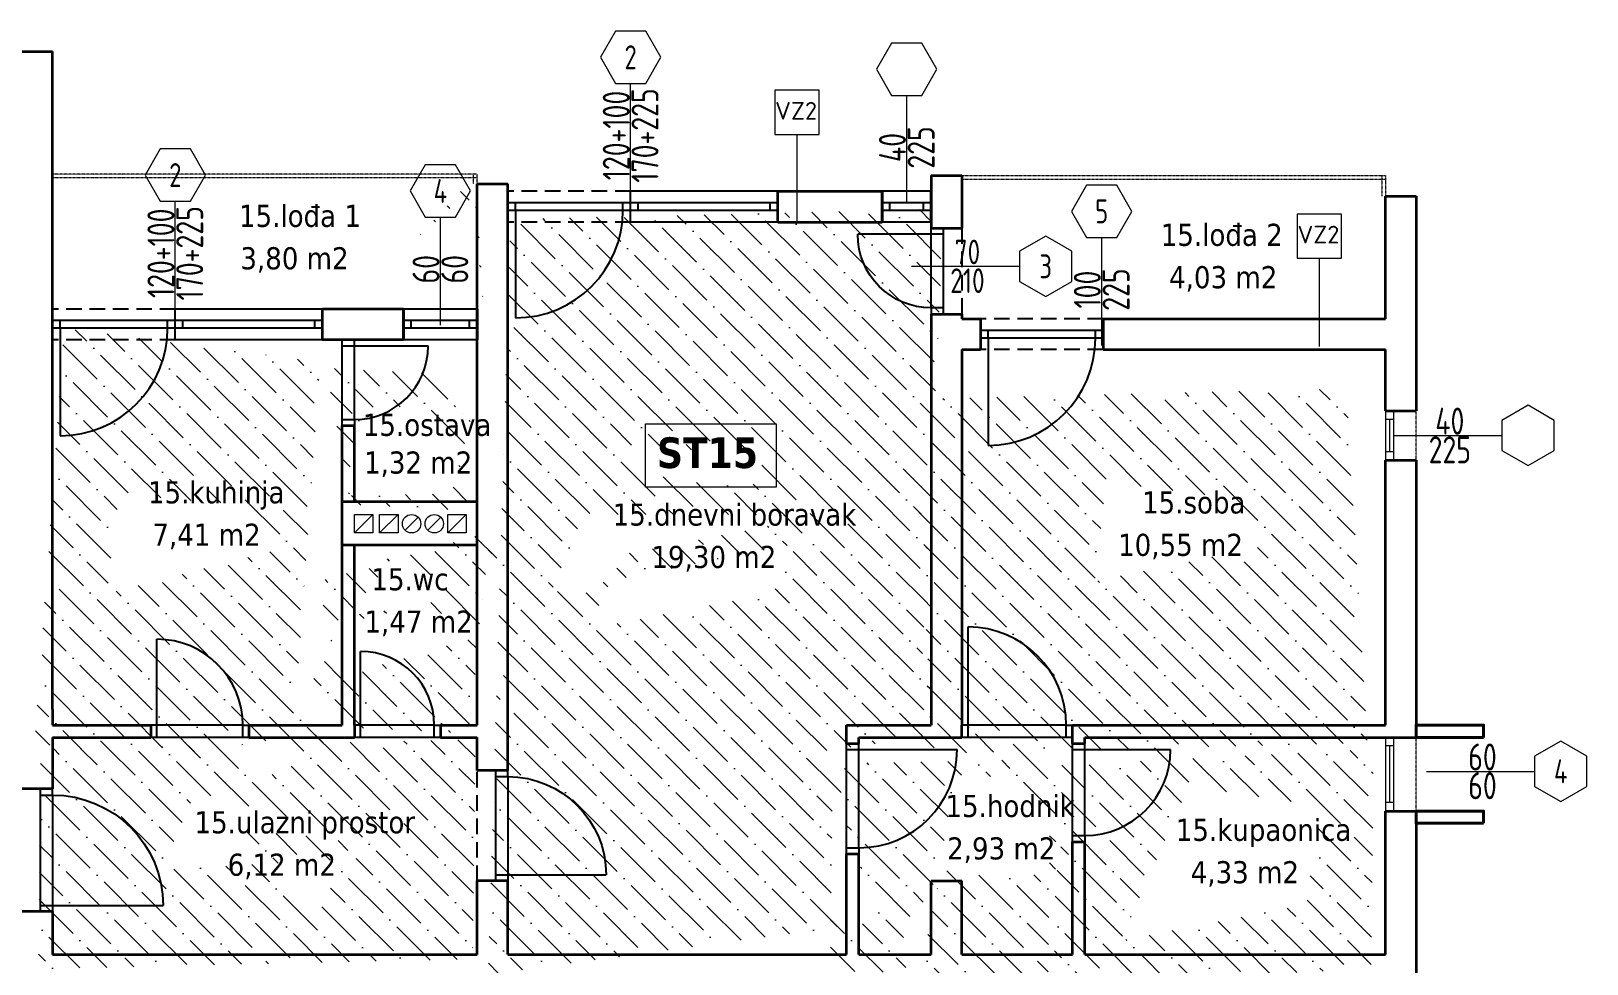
# Model space of a CAD drawing. Header units: millimetres. Extents: x -701 to 470890, y -446843 to -116129.
# Drawn here: x 216437 to 217705, y -222578 to -221817 of the extents above; entities that cross this region are included whole.
import ezdxf
from ezdxf.enums import TextEntityAlignment as Align

# ---------------------------------------------------------------- set-up
doc = ezdxf.new("R2010")
doc.units = ezdxf.units.MM
doc.linetypes.add('HIDDEN', pattern=[0.375, 0.25, -0.125])
doc.linetypes.add('HIDDENX2', pattern=[19.049999999999997, 12.7, -6.35])
doc.layers.get('0').update_dxf_attribs({"lineweight": 0})
for name, color, linetype, lineweight in [('03-prozori', 132, 'Continuous', 0), ('05-podgled-tanko', 144, 'HIDDEN', 0), ('06-hatch_grijano', 30, 'Continuous', 0), ('07-kote', 70, 'Continuous', 9), ('09-oznaka stavke', 1, 'Continuous', 0), ('5-TX', 113, 'Continuous', 5), ('TP_01 - 0.35', 1, 'Continuous', 35), ('TP_01 - 0.50', 1, 'Continuous', 40), ('TP_07 - 0.20', 255, 'Continuous', 20)]:
    doc.layers.add(name, color=color, linetype=linetype, lineweight=lineweight)
for name, color, linetype in [('TP_Hidden', 8, 'HIDDENX2'), ('TP_Otvori', 8, 'Continuous'), ('TP_Otvori.block', 8, 'Continuous')]:
    doc.layers.add(name, color=color, linetype=linetype)
doc.styles.add('isocpeur', font='isocpeur.ttf')
doc.styles.add('tahoma10', font='tahoma.ttf', dxfattribs={"height": 2})

# ---------------------------------------------------------------- blocks, each defined once
blk = doc.blocks.new('*U664')
at = {"layer": 'TP_01 - 0.50'}
for p, q in [((0, 1.192092895507812e-07), (0, -30.00000011920929)), ((47.99999698638918, 1.196861274274852e-06), (47.99999698638918, -29.9999990415573))]:
    blk.add_line(p, q, dxfattribs=at)
at = {"layer": 'TP_Otvori'}
for p, q in [((0, 0), (47.99999698638918, -1.14440910783742e-07)), ((4.76837158203125e-07, -11.25000011920929), (47.9999967479706, -11.2500002336502)), ((7.500000476837158, -11.25000011920929), (7.500000476837158, -18.75000107288361)), ((40.49999650955202, -11.2500002336502), (40.4999967479706, -18.75000023365019)), ((0, -18.75000011920929), (47.9999967479706, -18.74999999523161)), ((0, -29.99999833106995), (47.99999698638918, -29.99999892234801))]:
    blk.add_line(p, q, dxfattribs=at)
blk = doc.blocks.new('*U654')
at = {"layer": 'TP_Otvori'}
for p, q in [((5.000001072883606, 2.04358873916146e-07), (4.999993988446251, 80.00000077656311)), ((5.000001072883606, 2.04358873916146e-07), (1.072883605957031e-06, 2.04358873916146e-07)), ((85.00000107288324, 7.942744697662896e-06), (5.00000083446503, 3.877577494648676e-07)), ((5.00000064713616, -10.00000003405978), (5.000000834465027, 2.043588528028758e-07)), ((85.00000088555437, -9.999992295673938), (85.00000107288324, 7.942744697662896e-06)), ((85.00000107288324, 7.942744696835193e-06), (90.00000107288324, 7.942744696835193e-06)), ((90.00000112397315, -9.999994237082348), (1.123973317912923e-06, -10.00000023841852))]:
    blk.add_line(p, q, dxfattribs=at)
blk.add_arc((5.000001072883583, 3.950937381068899e-07), 80.00000038146969, 5.073854788161769e-06, 90.00000507385444, dxfattribs=at)
blk = doc.blocks.new('*U655')
at = {"layer": 'TP_Otvori'}
for p, q in [((5.000001072883606, 2.04358873916146e-07), (4.999994874000921, 70.00000070503756)), ((5.000001072883606, 2.04358873916146e-07), (1.072883605957031e-06, 2.04358873916146e-07)), ((75.00000107288328, 6.975446469694553e-06), (5.00000083446503, 3.877577494648676e-07)), ((5.00000064713616, -10.00000003405978), (5.000000834465027, 2.043588528028758e-07)), ((75.00000088555441, -9.999993262972165), (75.00000107288328, 6.975446469694553e-06)), ((75.00000107288328, 6.975446468866849e-06), (80.00000107288328, 6.975446468866849e-06)), ((80.00000112397319, -9.999995204380575), (1.123973317912923e-06, -10.00000023841852))]:
    blk.add_line(p, q, dxfattribs=at)
blk.add_arc((5.000001072883586, 3.712518800830469e-07), 70.00000033378596, 5.073854788161768e-06, 90.00000507385444, dxfattribs=at)
blk = doc.blocks.new('*U656')
at = {"layer": 'TP_Otvori'}
for p, q in [((5.000001072883606, 2.04358873916146e-07), (4.999993102891582, 90.00000084808873)), ((5.000001072883606, 2.04358873916146e-07), (1.072883605957031e-06, 2.04358873916146e-07)), ((95.00000107288324, 8.910042925631245e-06), (5.00000083446503, 3.877577494648676e-07)), ((5.00000064713616, -10.00000003405978), (5.000000834465027, 2.043588528028758e-07)), ((95.00000088555437, -9.999991328375708), (95.00000107288324, 8.910042925631245e-06)), ((95.00000107288324, 8.910042924803541e-06), (100.0000010728832, 8.910042924803541e-06)), ((100.0000011239731, -9.999993269784119), (1.123973317912923e-06, -10.00000023841852))]:
    blk.add_line(p, q, dxfattribs=at)
blk.add_arc((5.000001072883581, 4.189355961307331e-07), 90.00000042915346, 5.073854788161767e-06, 90.00000507385442, dxfattribs=at)
blk = doc.blocks.new('*U658')
at = {"layer": 'TP_Otvori'}
for p, q in [((5.000001072883606, 2.04358873916146e-07), (4.99999575955559, 60.00000063351202)), ((5.000001072883606, 2.04358873916146e-07), (1.072883605957031e-06, 2.04358873916146e-07)), ((65.00000107288331, 6.008148241726208e-06), (5.00000083446503, 3.877577494648676e-07)), ((5.00000064713616, -10.00000003405978), (5.000000834465027, 2.043588528028758e-07)), ((65.00000088555444, -9.999994230270392), (65.00000107288331, 6.008148241726208e-06)), ((65.00000107288331, 6.008148240898504e-06), (70.00000107288331, 6.008148240898504e-06)), ((70.00000112397322, -9.999996171678802), (1.123973317912923e-06, -10.00000023841852))]:
    blk.add_line(p, q, dxfattribs=at)
blk.add_arc((5.000001072883589, 3.474100220592039e-07), 60.00000028610224, 5.073854788161768e-06, 90.00000507385444, dxfattribs=at)
blk = doc.blocks.new('*U663')
at = {"layer": 'TP_01 - 0.50'}
for p, q in [((0, 1.192092895507812e-07), (0, -30.00000011920929)), ((71.99999547958377, 1.139640818882981e-06), (71.99999547958377, -29.99999909877775))]:
    blk.add_line(p, q, dxfattribs=at)
at = {"layer": 'TP_Otvori'}
for p, q in [((0, 0), (71.99999547958377, -1.71661366175613e-07)), ((4.76837158203125e-07, -11.25000011920929), (71.9999952411652, -11.25000029087066)), ((7.500000476837158, -11.25000011920929), (7.500000476837158, -18.75000107288361)), ((64.49999500274662, -11.25000029087066), (64.4999952411652, -18.75000029087065)), ((0, -18.75000011920929), (71.9999952411652, -18.75000005245207)), ((0, -29.99999833106995), (71.99999547958377, -29.99999897956846))]:
    blk.add_line(p, q, dxfattribs=at)
blk = doc.blocks.new('*U3407')
blk.add_lwpolyline([(0, 31.04602911306961), (-1.792289735764687e-20, -59.1770623683441)])
blk.add_lwpolyline([(-12.61066770181837, -59.17706236834409), (-25.22133540363676, -81.01937954526137), (-12.61066770181839, -102.8616967221786), (12.61066770181836, -102.8616967221786), (25.22133540363676, -81.0193795452614), (12.61066770181841, -59.1770623683441)], close=True)
at = {"style": 'isocpeur', "width": 0.75}
for tag, p in [('VIS', (-12, -15.62063755359621)), ('SIR', (12, -15.6206375535962))]:
    blk.add_attdef(tag, text='', height=15, rotation=270, dxfattribs=at).set_placement(p, align=Align.MIDDLE)
blk.add_attdef('BR', text='', height=20.00000000000001, rotation=269.9999999999976, dxfattribs=at).set_placement((-2.273736754432321e-13, -81.01937954526137), align=Align.MIDDLE_CENTER)
blk = doc.blocks.new('*U3080')
blk.add_line((6.999999999165766, 3.500000012107193), (52.91152562021117, 3.500000024113922))
blk.add_lwpolyline([(9.708855941426009e-11, 6.999999997206032), (59.91152562021117, 6.999999998968214), (59.91152562021117, -1.031787544292229e-09), (59.91152562021117, -1.031787544292229e-09), (9.708855941426009e-11, 0), (-8.342340152012184e-10, 6.999999997206032)])
blk.add_lwpolyline([(6.999999999165766, 6.999999997206032), (52.91152562021117, 6.999999998968214), (52.91152562021117, -1.031787544292229e-09), (6.999999999165766, -2.793967723846436e-09)], close=True)
blk = doc.blocks.new('*U3081')
blk.add_line((6.999999999165766, 3.500000012107193), (32.91152562853486, 3.50000002399201))
blk.add_lwpolyline([(9.708855941426009e-11, 6.999999997206032), (39.91152562853486, 6.999999998846302), (39.91152562853486, -1.153699358269478e-09), (39.91152562853486, -1.153699358269478e-09), (9.708855941426009e-11, 0), (-8.342340152012184e-10, 6.999999997206032)])
blk.add_lwpolyline([(6.999999999165766, 6.999999997206032), (32.91152562853486, 6.999999998846302), (32.91152562853486, -1.153699358269478e-09), (6.999999999165766, -2.793967723846436e-09)], close=True)
blk = doc.blocks.new('*U1721')
blk.add_lwpolyline([(0, 31.04602911306961), (-1.792289735764687e-20, -59.1770623683441)])
blk.add_lwpolyline([(-12.61066770181837, -59.17706236834409), (-25.22133540363676, -81.01937954526137), (-12.61066770181839, -102.8616967221786), (12.61066770181836, -102.8616967221786), (25.22133540363676, -81.0193795452614), (12.61066770181841, -59.1770623683441)], close=True)
at = {"style": 'isocpeur', "width": 0.75}
for tag, p in [('VIS', (-12, -15.62063755359621)), ('SIR', (12, -15.6206375535962))]:
    blk.add_attdef(tag, text='', height=15, rotation=270, dxfattribs=at).set_placement(p, align=Align.MIDDLE)
blk.add_attdef('BR', text='', height=20, rotation=179.9999999999984, dxfattribs=at).set_placement((-3.584578783445449e-20, -81.01937954526115), align=Align.MIDDLE_CENTER)
blk = doc.blocks.new('*U3361')
blk.add_lwpolyline([(0, 31.04602911306961), (-1.792289735764687e-20, -59.1770623683441)])
blk.add_lwpolyline([(-12.61066770181837, -59.17706236834409), (-25.22133540363676, -81.01937954526137), (-12.61066770181839, -102.8616967221786), (12.61066770181836, -102.8616967221786), (25.22133540363676, -81.0193795452614), (12.61066770181841, -59.1770623683441)], close=True)
at = {"style": 'isocpeur', "width": 0.75}
for tag, p in [('VIS', (-12, -15.62063755359621)), ('SIR', (12, -15.6206375535962))]:
    blk.add_attdef(tag, text='', height=15, rotation=270, dxfattribs=at).set_placement(p, align=Align.MIDDLE)
blk.add_attdef('BR', text='', height=20, rotation=179.9999999999984, dxfattribs=at).set_placement((-3.584578783445449e-20, -81.01937954526115), align=Align.MIDDLE_CENTER)
blk = doc.blocks.new('*U3370')
blk.add_lwpolyline([(0, 31.04602911306961), (-1.792289735764687e-20, -59.1770623683441)])
blk.add_lwpolyline([(-12.61066770181837, -59.17706236834409), (-25.22133540363676, -81.01937954526137), (-12.61066770181839, -102.8616967221786), (12.61066770181836, -102.8616967221786), (25.22133540363676, -81.0193795452614), (12.61066770181841, -59.1770623683441)], close=True)
at = {"style": 'isocpeur', "width": 0.75}
for tag, p in [('VIS', (-12, -15.62063755359621)), ('SIR', (12, -15.6206375535962))]:
    blk.add_attdef(tag, text='', height=15, rotation=270, dxfattribs=at).set_placement(p, align=Align.MIDDLE)
blk.add_attdef('BR', text='', height=20, dxfattribs=at).set_placement((-4.03896783473158e-28, -81.0193795452616), align=Align.MIDDLE_CENTER)
blk = doc.blocks.new('*U3381')
blk.add_lwpolyline([(0, 31.04602911306961), (-1.792289735764687e-20, -59.1770623683441)])
blk.add_lwpolyline([(-12.61066770181837, -59.17706236834409), (-25.22133540363676, -81.01937954526137), (-12.61066770181839, -102.8616967221786), (12.61066770181836, -102.8616967221786), (25.22133540363676, -81.0193795452614), (12.61066770181841, -59.1770623683441)], close=True)
at = {"style": 'isocpeur', "width": 0.75}
for tag, p in [('VIS', (-12, -15.62063755359621)), ('SIR', (12, -15.6206375535962))]:
    blk.add_attdef(tag, text='', height=15, rotation=270, dxfattribs=at).set_placement(p, align=Align.MIDDLE)
blk.add_attdef('BR', text='', height=20.00000000000001, rotation=269.9999999999976, dxfattribs=at).set_placement((-2.273736754432321e-13, -81.01937954526137), align=Align.MIDDLE_CENTER)
blk = doc.blocks.new('*U64')
at = {"ltscale": 0.1}
blk.add_line((3.02425826437247e-07, 0.2500000000003658), (1.512129132241746e-06, -0.2499999999981707), dxfattribs=at)
blk.add_lwpolyline([(-0.1250003024254606, 0.4999996975738077), (0.1249996975738076, 0.5000003024254606), (0.1250003024254606, 0.2500003024261923), (-0.1249996975738077, 0.2499996975745394)], close=True, dxfattribs=at)
at = {"style": 'isocpeur'}
blk.add_attdef('sl', text='', height=0.1, dxfattribs=at).set_placement((0.005017208459321409, 0.3336032184705005), align=Align.CENTER)

msp = doc.modelspace()

# ---------------------------------------------------------------- hatches: boundary and pattern name
at = {"layer": '06-hatch_grijano'}
h = msp.add_hatch(dxfattribs=at)
h.set_pattern_fill('ANSI36', color=256, scale=5, angle=270, style=0)
h.set_pattern_definition([(315, (643136874.9920071, 503081196.8688628), (30.86963041617522, -8.418990113502339), [39.6875, -7.9375, 0, -7.9375])])
h.paths.add_polyline_path([(216526.7940046216, -222248.1119622373), (216526.7940046216, -222176.9972862386), (216634.01891953, -222176.997286179), (216634.0189196492, -222248.1119622373)])
h.paths.add_polyline_path([(216690.7781837607, -222069.0319393658), (216454.7781717206, -222069.0319530152), (216454.7781898404, -222383.0330160045), (216690.7781900788, -222383.0330159449)])
h.paths.add_polyline_path([(216563.9107344771, -222480.5587622904), (216563.9107343579, -222445.1927150273), (216724.8868604327, -222445.1927151465), (216724.8868604327, -222480.5587624692)])
h.paths.add_polyline_path([(216589.7874467993, -222480.5587624096), (216695.2032800341, -222480.5587624096), (216695.2032800341, -222514.0240772151), (216589.7874470378, -222514.0240771555)])
h.paths.add_polyline_path([(216800.778190198, -222393.0330161833), (216454.778190198, -222393.0330158853), (216454.7781900788, -222570.0330158853), (216800.778190198, -222570.0330158853)])
h.paths.add_polyline_path([(216792.7001623536, -222128.0710286283), (216792.7001623536, -222181.6741693401), (216705.5362072611, -222181.6741694593), (216705.5362072611, -222128.0710286283)])
h.paths.add_polyline_path([(216800.7781897212, -222069.0319536113), (216700.7781907941, -222069.0319530152), (216700.7781899596, -222201.0319537305), (216800.7781897212, -222201.0319537901)])
h.paths.add_polyline_path([(216719.7148476267, -222250.2496158265), (216775.1086593295, -222250.2496158861), (216775.1086594487, -222280.345789113), (216719.7148476267, -222280.3457892918)])
h.paths.add_polyline_path([(216700.785946312, -222315.0111744188), (216700.7859465504, -222280.3457891726), (216800.0086825514, -222280.3457892322), (216800.0086826707, -222315.0111743592)])
h.paths.add_polyline_path([(216800.7781886483, -222236.0330157661), (216700.7781909133, -222236.0330159449), (216700.7781899596, -222383.0330158257), (216800.7781900788, -222383.0330159449)])
h.paths.add_polyline_path([(216937.8708639765, -222189.1401452207), (216937.8708639765, -222137.4849213742), (217044.3236234809, -222137.4849213146), (217044.3236234809, -222189.1401452207)])
h.paths.add_polyline_path([(216903.7139212514, -222232.0491642737), (216903.7139212514, -222195.1933293723), (217084.9534109259, -222195.1933291935), (217084.9534109259, -222232.0491642141)])
h.paths.add_polyline_path([(217053.536603632, -222232.0491642737), (217053.5366033936, -222263.9209188008), (216931.6744983817, -222263.9209188008), (216931.6744983817, -222232.0491642737)])
h.paths.add_polyline_path([(217170.7781899596, -221973.0330167197), (216825.778189602, -221973.0330155873), (216825.7781898404, -222570.0330158853), (217101.7781899596, -222570.0330154084), (217101.7781899596, -222383.0330158853), (217170.7781900788, -222383.0330158257)])
h.paths.add_polyline_path([(217178.5256631995, -222435.1399521016), (217278.3532807255, -222435.1399521016), (217278.3532807255, -222500.2170570277), (217178.5256631995, -222500.2170570277)])
h.paths.add_polyline_path([(217285.7781907941, -222393.0330158853), (217111.7781900788, -222393.0330158853), (217111.7781899596, -222570.0330158853), (217170.7781899596, -222570.0330158257), (217170.7781899596, -222510.0330158853), (217195.7781898404, -222510.0330158853), (217195.7781899596, -222570.0330158257), (217285.7781907941, -222570.0330158853)])
h.paths.add_polyline_path([(217362.2968216563, -222451.1924946093), (217484.1534754658, -222451.1924945497), (217484.1534754658, -222521.4114030384), (217362.2968216563, -222521.4114030384)])
h.paths.add_polyline_path([(217540.7781899596, -222393.0330158853), (217295.7781907941, -222393.0330158853), (217295.7781907941, -222570.0330158853), (217540.7781899596, -222570.0330158853)])
h.paths.add_polyline_path([(217314.0894942904, -222255.6832736515), (217314.0894941712, -222183.6410996102), (217431.8793532277, -222184.5417489194), (217431.8793532277, -222256.5839228415)])
h.paths.add_polyline_path([(217540.7781899596, -222077.0330158853), (217195.7781872178, -222077.0330158853), (217195.7781897212, -222383.0330158853), (217540.7781899596, -222383.0330158853)])
h.paths.add_polyline_path([(216797.7781959201, -221934.0319536102), (216797.7781959201, -221937.0319536102), (216800.7781937295, -221937.0319536112), (216800.7781900788, -221942.0319536709), (216800.7781897212, -222044.0319534325), (216800.7781959201, -221934.0319536113)])

# ---------------------------------------------------------------- linework, layer by layer
at = {"layer": '05-podgled-tanko'}
for p, q in [((216800.7781959201, -221934.0319536113), (216454.7781900788, -221934.0319534921)), ((216800.778195919, -221937.0319536113), (216454.7781900777, -221937.0319534921)), ((216797.7781959201, -221942.0319536113), (216797.7781959201, -221934.0319536113)), ((216800.7781959201, -221942.0319536113), (216800.7781959201, -221934.0319536113)), ((217195.7781898404, -221935.0330158853), (217540.7781899596, -221935.0330158257)), ((217195.7781898409, -221938.0330158853), (217540.7781899601, -221938.0330158257)), ((217537.7781899596, -221935.0330163726), (217537.778193059, -221952.0330164322)), ((217540.7781899596, -221935.0330158257), (217540.778193059, -221952.0330158853))]:
    msp.add_line(p, q, dxfattribs=at).dxf.unprotected_set("ltscale", 0)
for points in [[(217565.7781899596, -222167.0330159449), (217565.7781963611, -222107.0330160045)], [(217565.7781899596, -222453.0330158853), (217565.7781963611, -222393.0330159449)]]:
    msp.add_lwpolyline(points, dxfattribs=at).dxf.unprotected_set("ltscale", 0)
at = {"layer": '07-kote', "linetype": 'ByBlock', "ltscale": 5}
msp.add_lwpolyline([(216937.8708639765, -222137.4849213146), (217044.3236234809, -222137.4849213146), (217044.3236234809, -222189.1401452803), (216937.8708639765, -222189.1401452803)], close=True, dxfattribs=at)
at = {"layer": 'TP_01 - 0.35'}
for p, q in [((216429.7781899596, -221834.0319521212), (216454.7781898404, -221834.0319521212)), ((216454.7781899596, -222213.0319537901), (216454.7781900788, -221834.031952002)), ((216800.778189602, -222044.0319537901), (216800.7781900788, -221942.0319536709)), ((216800.7781959201, -221942.0319536113), (216825.7781959201, -221942.0319536113)), ((216825.778189602, -222420.0330159449), (216825.778189602, -221942.0319536113)), ((217170.7781899596, -221935.0330158257), (217170.7781898404, -221978.0330158853)), ((217170.7781899596, -221935.0330158853), (217195.7781898404, -221935.0330158853)), ((217195.7781898404, -221935.0330158853), (217195.7781897212, -221978.0330159449)), ((217045.7781894827, -221948.0330158853), (217130.7781899596, -221948.0330158257)), ((217045.7781894827, -221973.0330158853), (217045.7781894827, -221948.0330158257)), ((217130.7781899596, -221973.0330158853), (217130.7781899596, -221948.0330158257)), ((217540.7781899596, -222052.0330158257), (217540.7781899596, -221952.0330158257)), ((217540.778193059, -221952.0330158853), (217565.7781899596, -221952.0330159449)), ((217565.7781899596, -221952.0330159449), (217565.7781899596, -222127.0330159449)), ((217045.7781894827, -221973.0330158853), (217130.7781899596, -221973.0330158257)), ((217170.7781899596, -221978.0330158257), (217195.7781898404, -221978.0330158853)), ((216740.778189602, -222044.0319537901), (216674.7781899596, -222044.0319537305)), ((216674.7781899596, -222069.0319537305), (216674.7781899596, -222044.0319537305)), ((216740.7781897212, -222069.0319540285), (216740.778189602, -222044.0319540881)), ((216800.7781897212, -222069.0319537305), (216800.778189602, -222044.0319537901)), ((217170.7781898404, -222048.0330158853), (217170.7781900788, -222383.0330158853)), ((217170.7781898404, -222048.0330158257), (217195.7781897212, -222048.0330158853)), ((217195.7781897212, -222048.0330158853), (217195.7781897212, -222052.0330158853)), ((217195.7781897212, -222052.0330158853), (217210.7781897212, -222052.0330158257)), ((217210.7781897212, -222052.0330158853), (217210.7781897212, -222077.0330158853)), ((217310.7781897212, -222052.0330158853), (217310.7781897212, -222077.0330158853)), ((217310.7781897212, -222052.0330158853), (217540.7781899596, -222052.0330158853)), ((216740.7781897212, -222069.0319537901), (216674.7781899596, -222069.0319537901)), ((216800.7781899596, -222236.0330158257), (216800.7781899596, -222069.0319537901)), ((217195.7781897212, -222077.0330158853), (217210.7781897212, -222077.0330157661)), ((217195.7781897212, -222077.0330158853), (217195.7781897212, -222383.0330158853)), ((217310.7781897212, -222077.0330156469), (217540.7781899596, -222077.0330158853)), ((217540.7781900788, -222127.0330158853), (217540.7781899596, -222077.0330158853)), ((217540.7781899596, -222127.0330158853), (217565.7781899596, -222127.0330158853)), ((216700.7781899596, -222139.0319537901), (216690.7781900788, -222139.0319538497)), ((216690.7781899596, -222201.0319537901), (216690.7781899596, -222139.0319539093)), ((216700.7781899596, -222201.0319537305), (216700.7781899596, -222139.0319538497)), ((217540.7781899596, -222383.0330158853), (217540.7781899596, -222167.0330158853)), ((217540.7781899596, -222167.0330158853), (217565.7781899596, -222167.0330158853)), ((217565.7781899596, -222167.0330159449), (217565.7781899596, -222393.0330159449)), ((216800.7781899596, -222201.0319537901), (216690.7781898404, -222201.0319537901)), ((216690.7781899596, -222236.0330158257), (216690.7781899596, -222201.0319539689)), ((216454.7781899596, -222347.0319538497), (216454.7781899596, -222213.0319537901)), ((216690.7781900788, -222383.0330159449), (216690.7781899596, -222236.0330159449)), ((216690.7781898404, -222236.0330158853), (216800.7781886483, -222236.0330157661)), ((216700.7781900788, -222383.0330159449), (216700.7781900788, -222236.0330158257)), ((216800.7781900788, -222383.0330159449), (216800.7781900788, -222236.0330159449)), ((216454.7781899596, -222370.0319537305), (216454.7781899596, -222347.0319538497)), ((216454.7781898404, -222370.0319537901), (216454.7781898404, -222383.0330158257)), ((216454.7781898404, -222383.0330158853), (216534.7781898404, -222383.0330158257)), ((216534.7781898404, -222383.0330158853), (216534.7781898404, -222393.0330158853)), ((216614.7781898404, -222383.0330158257), (216690.7781899596, -222383.0330158257)), ((216614.7781898404, -222383.0330158853), (216614.7781898404, -222393.0330158853)), ((216700.7781899596, -222383.0330158257), (216700.7781899596, -222393.0330160641)), ((216770.7781900788, -222383.0330158257), (216800.7781900788, -222383.0330158853)), ((216770.7781899596, -222383.0330158257), (216770.7781899596, -222393.0330160641)), ((217101.7781899596, -222383.0330158853), (217170.7781900788, -222383.0330158853)), ((217101.7781898404, -222398.0330158853), (217101.7781899596, -222383.0330158853)), ((217195.7781907941, -222393.0330157065), (217195.7781907941, -222383.0330157065)), ((217285.7781907941, -222393.0330079579), (217285.7781907941, -222383.0330079579)), ((217285.7781907941, -222383.0330158853), (217540.7781899596, -222383.0330158853)), ((216454.7781898404, -222393.0330158853), (216454.7781898404, -222435.0330155873)), ((216454.7781898404, -222393.0330158853), (216534.7781898404, -222393.0330159449)), ((216614.7781898404, -222393.0330160045), (216700.7781898404, -222393.0330161237)), ((216770.7781899596, -222393.0330161833), (216800.778190198, -222393.0330161833)), ((216800.7781900788, -222420.0319943213), (216800.7781900788, -222393.0330161237)), ((217101.7781899596, -222398.0330158853), (217111.7781899596, -222398.0330158853)), ((217111.7781899596, -222393.0330158853), (217195.7781907941, -222393.0330159449)), ((217111.7781900788, -222398.0330158853), (217111.7781899596, -222393.0330158853)), ((217285.7781907941, -222398.0330079579), (217285.7781907941, -222393.0330080175)), ((217285.7781906748, -222398.0330079579), (217295.7781906748, -222398.0330079579)), ((217295.7781907941, -222398.0330079579), (217295.7781907941, -222393.0330080175)), ((217295.7781907941, -222393.0330158853), (217540.7781899596, -222393.0330158853)), ((217540.7781900788, -222393.0330158853), (217565.7781899596, -222393.0330159449)), ((216825.778189602, -222420.0330159449), (216800.7781900788, -222420.0319945597)), ((216454.7781898404, -222435.0330155873), (216429.7781900788, -222435.0330155873)), ((217540.7781899596, -222570.0330158853), (217540.7781900788, -222453.0330159449)), ((217540.7781899596, -222453.0330158853), (217565.7781898404, -222453.0330159449)), ((217565.7781899596, -222453.0330158853), (217565.7781899596, -222711.0330159449)), ((217285.7781907941, -222570.0330158853), (217285.7781907941, -222478.0330079579)), ((217285.7781906748, -222478.0330079579), (217295.7781906748, -222478.0330079579)), ((217295.7781907941, -222570.0330158853), (217295.7781907941, -222478.0330079579)), ((217101.7781899596, -222570.0330158853), (217101.7781898404, -222488.0330158853)), ((217101.7781899596, -222488.0330158853), (217111.7781899596, -222488.0330158853)), ((217111.7781899596, -222570.0330158853), (217111.7781900788, -222488.0330158853)), ((216800.7781900788, -222570.0330158853), (216800.778190198, -222510.0330160641)), ((216825.7781898404, -222510.0330159449), (216800.7781900788, -222510.0330160045)), ((216825.7781898404, -222570.0330158853), (216825.7781898404, -222510.0330159449)), ((217170.7781899596, -222570.0330158257), (217170.7781899596, -222510.0330158257)), ((217170.7781899596, -222510.0330158257), (217195.7781900788, -222510.0330158853)), ((217195.7781899596, -222570.0330158257), (217195.7781898404, -222510.0330158853)), ((216454.7781900788, -222535.0330155873), (216429.7781900788, -222535.0330155873)), ((216454.778190198, -222535.0330155873), (216454.7781900788, -222570.0330155873)), ((216454.7781900788, -222570.0330158853), (216557.7792899037, -222570.0330158853)), ((216557.7792899037, -222570.0330158853), (216800.7781900788, -222570.0330158853)), ((216825.7781898404, -222570.0330158853), (217101.7781899596, -222570.0330158853)), ((217111.7781899596, -222570.0330158853), (217170.7781899596, -222570.0330158257)), ((217195.7781899596, -222570.0330158257), (217285.7781907941, -222570.0330158853)), ((217295.7781907941, -222570.0330158853), (217540.7781899596, -222570.0330158853))]:
    msp.add_line(p, q, dxfattribs=at)
at = {"layer": 'TP_01 - 0.50'}
for points in [[(217620.7781962649, -222393.0330159449), (217565.7781962618, -222393.0330159449), (217565.7781962618, -222383.0330159449), (217620.7781962649, -222383.0330159449), (217620.7781961457, -222393.0330159449)], [(217620.7781963325, -222463.0330159449), (217565.7781963293, -222463.0330159449), (217565.7781963293, -222453.0330159449), (217620.7781963325, -222453.0330159449), (217620.7781962132, -222463.0330159449)]]:
    msp.add_lwpolyline(points, dxfattribs=at)
at = {"layer": 'TP_07 - 0.20'}
for p, q in [((216715.6514025355, -222211.4551431917), (216700.6514025355, -222226.4551431917)), ((216736.2781892443, -222211.4551431917), (216721.2781892443, -222226.4551431917)), ((216791.7781892443, -222211.4551431917), (216776.7781892443, -222226.4551431917)), ((216752.5814901019, -222213.6518423342), (216741.9748883868, -222224.2584440493)), ((216771.0814901019, -222213.6518423342), (216760.4748883868, -222224.2584440493))]:
    msp.add_line(p, q, dxfattribs=at)
for points in [[(216700.6514025355, -222211.4551431917), (216715.6514025355, -222211.4551431917), (216715.6514025355, -222226.4551431917), (216700.6514025355, -222226.4551431917)], [(216721.2781892443, -222211.4551431917), (216736.2781892443, -222211.4551431917), (216736.2781892443, -222226.4551431917), (216721.2781892443, -222226.4551431917)], [(216776.7781892443, -222211.4551431917), (216791.7781892443, -222211.4551431917), (216791.7781892443, -222226.4551431917), (216776.7781892443, -222226.4551431917)]]:
    msp.add_lwpolyline(points, close=True, dxfattribs=at)
for centre in [(216747.2781892443, -222218.9551431917), (216765.7781892443, -222218.9551431917)]:
    msp.add_circle(centre, 7.5, dxfattribs=at)
at = {"layer": 'TP_Hidden'}
for p, q in [((216925.778189602, -221948.0330157065), (216825.778189602, -221948.0330151104)), ((216925.778189602, -221973.0330158257), (216825.778189602, -221973.0330155873)), ((217195.7781897212, -221978.0330159449), (217195.778189602, -222048.0330160641)), ((216554.7781899596, -222044.0319531345), (216454.7781899596, -222044.0319525384)), ((217310.7781898404, -222052.0330157661), (217210.7781898404, -222052.03301517)), ((216554.7781899596, -222069.0319532537), (216454.7781899596, -222069.0319530152)), ((217310.7781898404, -222077.0330158853), (217210.7781898404, -222077.0330156469)), ((216800.7781900788, -222510.0330160045), (216800.7781900788, -222420.0319945597))]:
    msp.add_line(p, q, dxfattribs=at)
at = {"layer": 'TP_Otvori'}
for p, q in [((216925.778189602, -221957.4080147528), (216825.778189602, -221957.4080147528)), ((216832.0281899596, -221963.6580151104), (216832.0281899596, -221957.4080139183)), ((216919.5281887675, -221963.6580151104), (216919.5281887675, -221957.4080139183)), ((216925.7781894827, -221973.0330158853), (216925.7781894827, -221948.0330158257)), ((217045.7781894827, -221948.0330158257), (216925.778189602, -221948.0330152296)), ((217045.7781894827, -221957.4080151104), (216925.7781897212, -221957.408014872)), ((216932.0281903172, -221963.6580151104), (216932.0281900788, -221957.4080146336)), ((217039.5281887675, -221963.6580153488), (217039.5281887675, -221957.4080141567)), ((216925.7781891251, -221963.6580151104), (216825.778189602, -221963.6580149912)), ((216832.0281899596, -221963.6580151104), (216832.0281899596, -222051.1580137991)), ((217045.778189602, -221963.6580153488), (216925.7781897212, -221963.6580151104)), ((217045.7781894827, -221973.0330160641), (216925.778189602, -221973.0330158257)), ((216554.7781900788, -222069.0319537901), (216554.7781900788, -222044.0319537305)), ((216674.7781899596, -222044.0319537305), (216554.7781899596, -222044.0319532537)), ((216554.7781899596, -222053.4069521808), (216454.7781899596, -222053.4069521808)), ((216554.7781894827, -222059.6569525384), (216454.7781899596, -222059.6569524192)), ((216461.0281904364, -222059.6569525384), (216461.0281904364, -222053.4069513463)), ((216461.0281904364, -222059.6569525384), (216461.0281904364, -222147.1569512271)), ((216548.5281892443, -222059.6569525384), (216548.5281892443, -222053.4069513463)), ((216674.7781899596, -222053.4069530152), (216554.778190198, -222053.406952896)), ((216674.7781899596, -222059.6569533729), (216554.778190198, -222059.6569531345)), ((216561.0281906748, -222059.6569531345), (216561.0281906748, -222053.4069526576)), ((216668.5281892443, -222059.6569533729), (216668.5281892443, -222053.4069521808)), ((216674.7781899596, -222069.0319540881), (216554.7781899596, -222069.0319538497)), ((217310.7781898404, -222061.4080148124), (217210.7781898404, -222061.4080148124)), ((217310.7781893635, -222067.65801517), (217210.7781898404, -222067.6580150508)), ((217217.028190198, -222067.65801517), (217217.028190198, -222061.4080139779)), ((217217.028190198, -222067.65801517), (217217.028190198, -222155.1580138587)), ((217304.5281890059, -222067.65801517), (217304.5281890059, -222061.4080139779))]:
    msp.add_line(p, q, dxfattribs=at)
for centre in [(216832.0281899596, -221963.6580151104), (216461.0281904364, -222059.6569525384), (217217.028190198, -222067.65801517)]:
    msp.add_arc(centre, 87.49999874830246, 270, 0, dxfattribs=at)

# ---------------------------------------------------------------- block references
at = {"layer": '03-prozori', "xscale": -1, "rotation": 270}
for name, p in [('*U3081', (217540.7781899596, -222166.9445415734)), ('*U3080', (217540.7781899596, -222452.9445415138))]:
    msp.add_blockref(name, p, dxfattribs=at)
at = {"layer": '09-oznaka stavke', "linetype": 'HIDDEN', "ltscale": 50}
ref = msp.add_blockref('*U3361', (216925.7772427548, -221917.7631369784), dxfattribs=dict(at, xscale=0.9750000000000001, yscale=0.9750000000000001, zscale=0.9750000000000001, rotation=180.0017924477389))
ref.add_attrib('SIR', '120+100', dxfattribs={"layer": '0', "height": 22, "rotation": 90.00179244774475, "style": 'isocpeur', "width": 0.7500000000000002}).set_placement((216914.0767662996, -221902.5333813953), align=Align.MIDDLE)
ref.add_attrib('VIS', '170+225', dxfattribs={"layer": '0', "height": 22, "rotation": 90.00179244774475, "style": 'isocpeur', "width": 0.7500000000000002}).set_placement((216937.4767662882, -221902.532649347), align=Align.MIDDLE)
ref.add_attrib('BR', '2', dxfattribs={"layer": '0', "height": 19.5, "rotation": 0.001792447744755556, "style": 'isocpeur', "width": 0.7500000000000002}).set_placement((216925.7747715007, -221838.7692419605), align=Align.MIDDLE_CENTER)
ref = msp.add_blockref('*U3370', (217150.7772553909, -221927.5312546434), dxfattribs=dict(at, xscale=0.9750000000000001, yscale=0.9750000000000001, zscale=0.9750000000000001, rotation=180.0017924477389))
ref.add_attrib('SIR', '40', dxfattribs={"layer": '0', "height": 22, "rotation": 90.00179244774475, "style": 'isocpeur', "width": 0.7500000000000002}).set_placement((217139.0767789357, -221912.3014990602), align=Align.MIDDLE)
ref.add_attrib('VIS', '225', dxfattribs={"layer": '0', "height": 22, "rotation": 90.00179244774475, "style": 'isocpeur', "width": 0.7500000000000002}).set_placement((217162.4767789242, -221912.3007670119), align=Align.MIDDLE)
ref = msp.add_blockref('*U3361', (216554.7772432317, -222013.7620754793), dxfattribs=dict(at, xscale=0.9750000000000001, yscale=0.9750000000000001, zscale=0.9750000000000001, rotation=180.0017924477389))
ref.add_attrib('SIR', '120+100', dxfattribs={"layer": '0', "height": 22, "rotation": 90.00179244774475, "style": 'isocpeur', "width": 0.7500000000000002}).set_placement((216543.0767667764, -221998.5323198962), align=Align.MIDDLE)
ref.add_attrib('VIS', '170+225', dxfattribs={"layer": '0', "height": 22, "rotation": 90.00179244774475, "style": 'isocpeur', "width": 0.7500000000000002}).set_placement((216566.476766765, -221998.5315878479), align=Align.MIDDLE)
ref.add_attrib('BR', '2', dxfattribs={"layer": '0', "height": 19.5, "rotation": 0.001792447744755556, "style": 'isocpeur', "width": 0.7500000000000002}).set_placement((216554.7747719776, -221934.7681804614), align=Align.MIDDLE_CENTER)
ref = msp.add_blockref('*U3361', (216770.7772426555, -222026.7601761939), dxfattribs=dict(at, xscale=0.9750000000000001, yscale=0.9750000000000001, zscale=0.9750000000000001, rotation=180.0017924477389))
ref.add_attrib('SIR', '60', dxfattribs={"layer": '0', "height": 22, "rotation": 90.00179244774475, "style": 'isocpeur', "width": 0.7500000000000002}).set_placement((216759.0767662002, -222011.5304206108), align=Align.MIDDLE)
ref.add_attrib('VIS', '60', dxfattribs={"layer": '0', "height": 22, "rotation": 90.00179244774475, "style": 'isocpeur', "width": 0.7500000000000002}).set_placement((216782.4767661888, -222011.5296885625), align=Align.MIDDLE)
ref.add_attrib('BR', '4', dxfattribs={"layer": '0', "height": 19.5, "rotation": 0.001792447744755556, "style": 'isocpeur', "width": 0.7500000000000002}).set_placement((216770.7747714014, -221947.766281176), align=Align.MIDDLE_CENTER)
ref = msp.add_blockref('*U3361', (217309.6109879985, -222043.3397595764), dxfattribs=dict(at, xscale=0.9750000000000001, yscale=0.9750000000000001, zscale=0.9750000000000001, rotation=180.0017924477389))
ref.add_attrib('SIR', '100', dxfattribs={"layer": '0', "height": 22, "rotation": 90.00179244774475, "style": 'isocpeur', "width": 0.7500000000000002}).set_placement((217297.9105115433, -222028.1100039933), align=Align.MIDDLE)
ref.add_attrib('VIS', '225', dxfattribs={"layer": '0', "height": 22, "rotation": 90.00179244774475, "style": 'isocpeur', "width": 0.7500000000000002}).set_placement((217321.3105115319, -222028.109271945), align=Align.MIDDLE)
ref.add_attrib('BR', '5', dxfattribs={"layer": '0', "height": 19.5, "rotation": 0.001792447744755556, "style": 'isocpeur', "width": 0.7500000000000002}).set_placement((217309.6085167445, -221964.3458645584), align=Align.MIDDLE_CENTER)
ref = msp.add_blockref('*U3381', (217184.9805123531, -222009.1537000988), dxfattribs=dict(at, xscale=0.9750000000000001, yscale=0.9750000000000001, zscale=0.9750000000000001, rotation=90.00179244773895))
ref.add_attrib('SIR', '70', dxfattribs={"layer": '0', "height": 20, "rotation": 0.001792447744755556, "style": 'isocpeur', "width": 0.7500000000000002}).set_placement((217200.2102679363, -221997.4532236436), align=Align.MIDDLE)
ref.add_attrib('VIS', '210', dxfattribs={"layer": '0', "height": 20, "rotation": 0.001792447744755556, "style": 'isocpeur', "width": 0.7500000000000002}).set_placement((217200.2109999846, -222020.8532236322), align=Align.MIDDLE)
ref.add_attrib('BR', '3', dxfattribs={"layer": '0', "height": 19.5, "rotation": 0.001792447744797942, "style": 'isocpeur', "width": 0.7500000000000002}).set_placement((217263.9744073711, -222009.1512288446), align=Align.MIDDLE_CENTER)
ref = msp.add_blockref('*U1721', (217578.048068328, -222146.9878317927), dxfattribs=dict(at, xscale=0.9750000000000001, yscale=0.9750000000000001, zscale=0.9750000000000001, rotation=90.00179244773882))
ref.add_attrib('SIR', '40', dxfattribs={"layer": '0', "height": 22, "rotation": 0.001792447744755556, "style": 'isocpeur', "width": 0.7500000000000002}).set_placement((217593.2778239112, -222135.2873553375), align=Align.MIDDLE)
ref.add_attrib('VIS', '225', dxfattribs={"layer": '0', "height": 22, "rotation": 0.001792447744755556, "style": 'isocpeur', "width": 0.7500000000000002}).set_placement((217593.2785559595, -222158.6873553261), align=Align.MIDDLE)
ref = msp.add_blockref('*U3407', (217604.673068665, -222420.7260988505), dxfattribs=dict(at, xscale=0.9750000000000001, yscale=0.9750000000000001, zscale=0.9750000000000001, rotation=90.00179244773882))
ref.add_attrib('SIR', '60', dxfattribs={"layer": '0', "height": 22, "rotation": 0.001792447744755556, "style": 'isocpeur', "width": 0.7500000000000002}).set_placement((217619.9028242482, -222409.0256223952), align=Align.MIDDLE)
ref.add_attrib('VIS', '60', dxfattribs={"layer": '0', "height": 22, "rotation": 0.001792447744755556, "style": 'isocpeur', "width": 0.7500000000000002}).set_placement((217619.9035562965, -222432.4256223838), align=Align.MIDDLE)
ref.add_attrib('BR', '4', dxfattribs={"layer": '0', "height": 19.5, "rotation": 0.001792447744797942, "style": 'isocpeur', "width": 0.7500000000000002}).set_placement((217683.666963683, -222420.7236275964), align=Align.MIDDLE_CENTER)
at = {"layer": '5-TX'}
ref = msp.add_blockref('*U64', (217061.2772701801, -221937.6805106483), dxfattribs=dict(at, xscale=-144.0000000000024, yscale=144.0000000000024, zscale=144.0000000000024, rotation=0.0001386217754983932))
ref.add_attrib('sl', 'VZ2', dxfattribs={"layer": '0', "height": 14.40000000000024, "rotation": 0.0001386217754983932, "style": 'isocpeur'}).set_placement((217060.5546759364, -221889.6416489367), align=Align.CENTER)
ref = msp.add_blockref('*U64', (217486.906662984, -222038.5194689663), dxfattribs=dict(at, xscale=-144.0000000000024, yscale=144.0000000000024, zscale=144.0000000000024, rotation=0.0001386217754983932))
ref.add_attrib('sl', 'VZ2', dxfattribs={"layer": '0', "height": 14.40000000000024, "rotation": 0.0001386217754983932, "style": 'isocpeur'}).set_placement((217486.1840687403, -221990.4806072547), align=Align.CENTER)
at = {"layer": 'TP_Otvori.block', "xscale": 0.8333333856529689, "yscale": 0.8333333856529689, "zscale": 0.8333333856529689, "rotation": 180}
for name, p in [('*U664', (217170.7781899596, -221973.0330166005)), ('*U663', (216800.7781897212, -222069.0319536113))]:
    msp.add_blockref(name, p, dxfattribs=at)
at = {"layer": 'TP_Otvori.block', "xscale": -1}
for name, p, rotation in [('*U658', (217170.7781897212, -221978.0330160641), 90), ('*U654', (216825.7781898404, -222510.0330159449), 270), ('*U656', (216454.7781900788, -222535.0330156469), 270)]:
    msp.add_blockref(name, p, dxfattribs=dict(at, rotation=rotation))
at = {"layer": 'TP_Otvori.block', "rotation": 270}
for name, p in [('*U658', (216700.7781839991, -222069.0319537901)), ('*U654', (217111.7781898404, -222398.0330202364)), ('*U655', (217295.7781907941, -222398.0330079579))]:
    msp.add_blockref(name, p, dxfattribs=at)
at = {"layer": 'TP_Otvori.block'}
for name, p in [('*U655', (216534.7781898404, -222383.0330158257)), ('*U654', (217195.7781897212, -222383.0330158853)), ('*U658', (216700.7781899596, -222383.0330158257))]:
    msp.add_blockref(name, p, dxfattribs=at)

# ---------------------------------------------------------------- texts
at = {"layer": '07-kote', "linetype": 'ByBlock', "ltscale": 5, "char_height": 18, "attachment_point": 1, "style": 'tahoma10'}
for s, width, heights, insert in [('\\pt90;15.lođa 1', 171.7930613853969, [2.542646071188718], (216606.6525620009, -221959.021909275)), ('\\pt90;15.lođa 2', 171.7930613853969, [2.542646071188718], (217357.7273353291, -221974.4544580959)), ('\\pt90;3,80 m2', 171.7930613853969, [2.542646071188718], (216607.7739317956, -221993.5701036238)), ('\\pt90;4,03 m2', 171.7930613853969, [2.542646071188718], (217364.5233582415, -222009.0026524448)), ('\\pt90;15.ostava', 171.7930613853969, [2.542646071188718], (216707.5377802207, -222129.3334914231)), ('\\pt90;{\\fTahoma|b1|i0|c238|p34;\\H1.3889x;ST15} ', 171.7930613853969, [2.542646071188718], (216947.2131087208, -222148.5369068765)), ('\\pt90;1,32 m2', 171.7930613853969, [2.542646071188718], (216708.5277987147, -222160.0379823231)), ('\\pt90;15.kuhinja', 171.7930613853969, [2.542646071188718], (216532.4970494659, -222184.2995670818)), ('\\pt90;15.soba', 171.7930613853969, [2.542646071188718], (217342.459001484, -222192.560548284)), ('\\pt90;15.dnevni boravak', 233.830754683353, [116.0556628246695], (216911.1267359877, -222202.4364461683)), ('\\pt90;7,41 m2', 171.7930613853969, [2.542646071188718], (216536.093944254, -222218.8477614307)), ('\\pt90;19,30 m2', 171.7930613853969, [2.542646071188718], (216942.7116320754, -222236.9846405172)), ('\\pt90;10,55 m2', 171.7930613853969, [2.542646071188718], (217322.9884011174, -222227.1087426328)), ('\\pt90;15.wc', 171.7930613853969, [2.542646071188718], (216714.5545291052, -222255.145091989)), ('\\pt90;1,47 m2', 171.7930613853969, [2.542646071188718], (216708.8872271205, -222289.6932863378)), ('\\pt90;15.hodnik', 171.7930613853969, [2.542646071188718], (217182.3021292487, -222439.9259512805)), ('\\pt90;15.ulazni prostor', 211.3838609724771, [86.09879743157849], (216570.4369776869, -222453.2168327355)), ('\\pt90;15.kupaonica', 171.7930613853969, [2.542646071188718], (217369.9833030129, -222459.3503411197)), ('\\pt90;2,93 m2', 171.7930613853969, [2.542646071188718], (217183.6836647416, -222474.4741456293)), ('\\pt90;6,12 m2', 171.7930613853969, [2.542646071188718], (216597.4482298518, -222487.7650270843)), ('\\pt90;4,33 m2', 171.7930613853969, [2.542646071188718], (217382.1590095187, -222493.8985354685))]:
    msp.add_mtext_dynamic_manual_height_columns(s, width=width, gutter_width=10, heights=heights, dxfattribs=dict(at, insert=insert))

doc.saveas('drawing.dxf')
